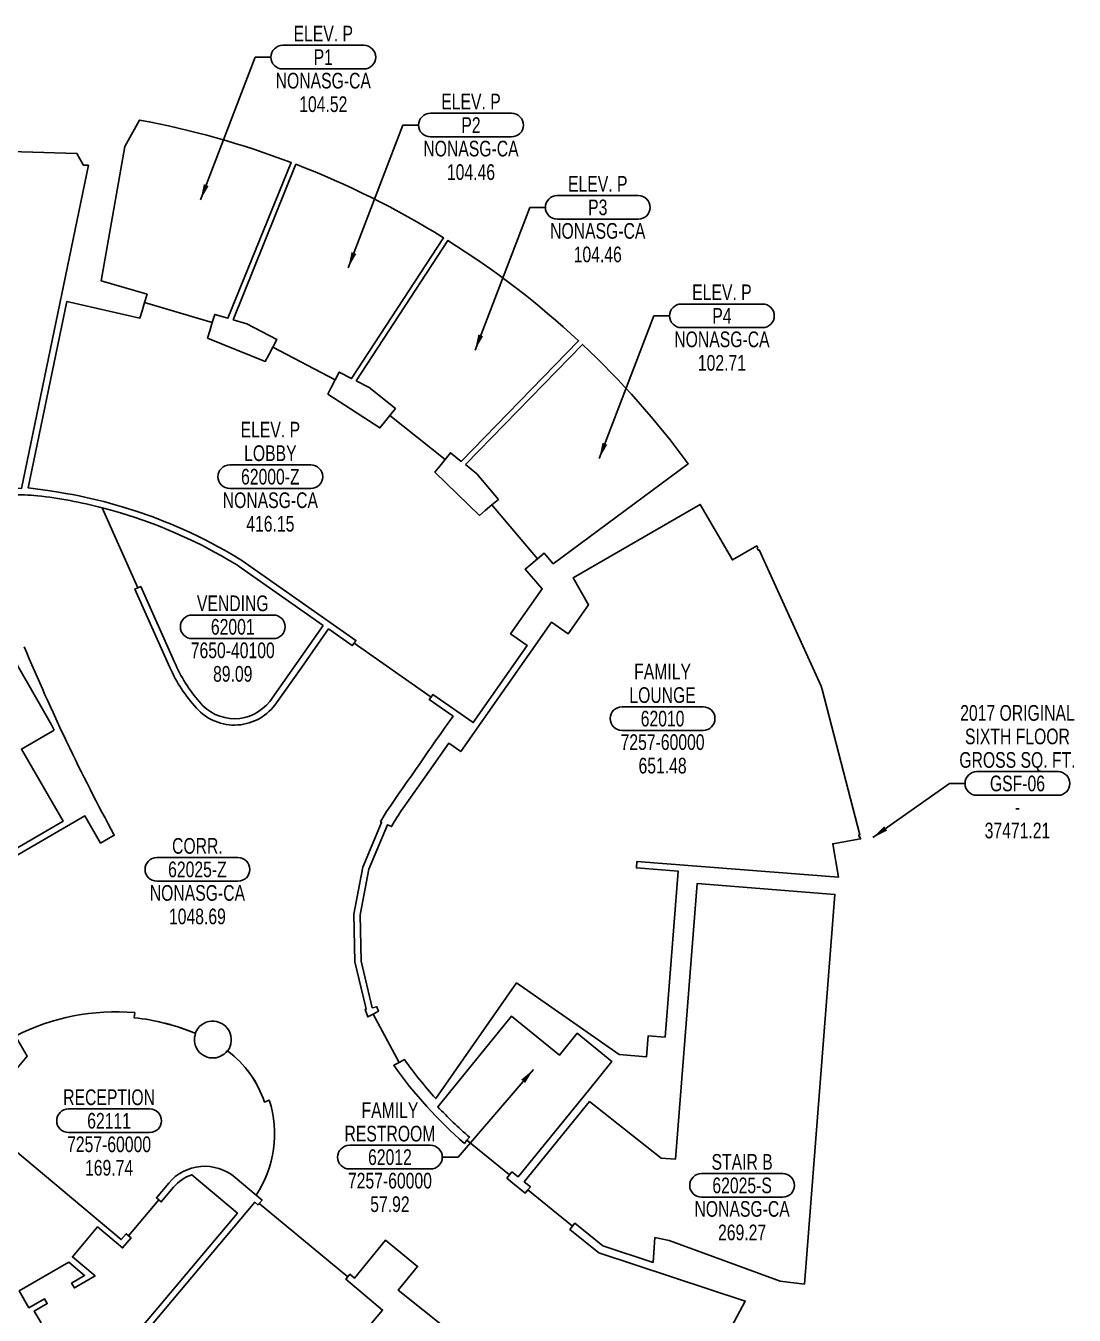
# Model space of a CAD drawing. Extents: x -1905 to 1744, y 4774 to 7421.
# Drawn here: x 773 to 1575, y 6393 to 7380 of the extents above; entities that cross this region are included whole.
import ezdxf
from ezdxf.enums import TextEntityAlignment as Align

# ---------------------------------------------------------------- set-up
doc = ezdxf.new("R2010")
doc.units = 0
doc.header["$LTSCALE"] = 48
doc.header["$MEASUREMENT"] = 0
doc.layers.get('0').update_dxf_attribs({"linetype": 'CONTINUOUS'})
for name, color, linetype in [('AREA', 3, 'CONTINUOUS'), ('AREA2', 1, 'CONTINUOUS'), ('COSTC', 6, 'CONTINUOUS'), ('PLINE2', 5, 'CONTINUOUS'), ('ROOMNA', 4, 'CONTINUOUS'), ('ROOMNO', 4, 'CONTINUOUS'), ('ROOMOV', 4, 'CONTINUOUS')]:
    doc.layers.add(name, color=color, linetype=linetype)
doc.dimstyles.get("Standard").update_dxf_attribs({"dimtxt": 0.18, "dimasz": 12, "dimexe": 0.18, "dimexo": 0.0625, "dimgap": 0.09, "dimtad": 0, "dimtih": 1, "dimtoh": 1, "dimdec": 4, "dimzin": 0, "dimtxsty": 'STANDARD', "dimcen": 0.09, "dimazin": 3, "dimtfac": 1, "dimtdec": 4, "dimtofl": 0, "dimtmove": 0, "dimatfit": 3, "dimtolj": 1, "dimtzin": 0})

# ---------------------------------------------------------------- blocks, each defined once
blk = doc.blocks.new('ROOM')
at = {"layer": 'ROOMOV'}
for p, q in [((-31.04, 9.04), (31.04, 9.04)), ((31.04, -9.04), (-31.04, -9.04))]:
    blk.add_line(p, q, dxfattribs=at)
for centre, start, end in [((-31.04, 0), 90, 270), ((31.04, 0), 270, 90)]:
    blk.add_arc(centre, 9.04, start, end, dxfattribs=at)
at = {"width": 0.75, "flags": 1}
for tag, p in [('FLFIN', (-60, -36)), ('ICRA', (60, -36)), ('FLTYPE', (-60, -48)), ('USER1', (60, -48)), ('FLCOND', (-60, -60)), ('USER2', (60, -60)), ('WLFIN', (-60, -72)), ('SITE', (-24, -72)), ('UCODE', (24, -72)), ('USER3', (60, -72)), ('WLTYPE', (-60, -84)), ('BLDG', (-24, -84)), ('UDESC', (24, -84)), ('USER4', (60, -84)), ('WLCOND', (-60, -96)), ('FLR', (-24, -96)), ('FCODE', (24, -96)), ('USER5', (60, -96)), ('CLFIN', (-60, -108)), ('COSTCD', (-24, -108)), ('FDESC', (24, -108)), ('USER6', (60, -108)), ('CLTYPE', (-60, -120)), ('DEPTD', (-24, -120)), ('DIVISION', (24, -120)), ('USER7', (60, -120)), ('CLCOND', (-60, -132)), ('RDES', (-24, -132)), ('CONTACT', (24, -132)), ('USER8', (60, -132)), ('CLHT', (-60, -144)), ('CHDATE', (-24, -144)), ('OCCUP', (24, -144)), ('BLOCK', (60, -144)), ('BASE', (-60, -156)), ('CBACK', (-24, -156)), ('PRCONTACT', (24, -156)), ('BLOCK2', (60, -156))]:
    blk.add_attdef(tag, text='', height=6, dxfattribs=at).set_placement(p, align=Align.MIDDLE_CENTER)
at = {"layer": 'AREA', "width": 0.75}
blk.add_attdef('AREA', text='', height=12, dxfattribs=at).set_placement((0, -36), align=Align.MIDDLE_CENTER)
at = {"layer": 'AREA2', "width": 0.75}
blk.add_attdef('AREA2', text='', height=12, dxfattribs=at).set_placement((0, -36), align=Align.MIDDLE_CENTER)
at = {"layer": 'COSTC', "width": 0.75}
blk.add_attdef('COSTC', text='', height=12, dxfattribs=at).set_placement((0, -18), align=Align.MIDDLE_CENTER)
at = {"layer": 'ROOMNA', "width": 0.75}
for tag, p in [('RMNAA', (0, 54)), ('RMNAB', (0, 36)), ('RMNAC', (0, 18))]:
    blk.add_attdef(tag, text='', height=12, dxfattribs=at).set_placement(p, align=Align.MIDDLE_CENTER)
at = {"layer": 'ROOMNO', "width": 0.75}
blk.add_attdef('RMNU', text='', height=12, dxfattribs=at).set_placement((0, 0), align=Align.MIDDLE_CENTER)

msp = doc.modelspace()

# ---------------------------------------------------------------- linework, layer by layer
at = {"layer": 'PLINE2', "color": 6}
for points in [[(848.51, 7287.33), (859.84, 7307.51, -0.044734), (975.74, 7275.06), (927.45, 7155.79), (917.3, 7158.8), (915.42, 7152.45), (863.64, 7167.79), (865.53, 7174.15), (830.53, 7184.52)], [(931.32, 7154.65), (979.49, 7273.63, -0.04685), (1092.31, 7217.46), (1022.02, 7109.68), (1012.63, 7114.58), (1009.57, 7108.71), (961.7, 7133.71), (964.77, 7139.58), (941.97, 7151.49)], [(1025.59, 7107.82), (1095.71, 7215.33, -0.04685), (1195.65, 7138.55), (1105.97, 7046.27), (1097.7, 7052.89), (1093.56, 7047.71), (1051.39, 7081.44), (1055.52, 7086.61), (1035.43, 7102.68)], [(1109.11, 7043.76), (1198.58, 7135.81, -0.045392), (1279.59, 7044.43), (1176.21, 6967.94), (1169.36, 6976.03), (1164.29, 6971.73), (1164.28, 6971.72), (1129.37, 7012.91), (1134.42, 7017.2), (1117.8, 7036.81)], [(1000.38, 6920.72), (935.35, 6966.28), (934.74, 6966.7), (927.63, 6970.96), (922.42, 6973.94), (917.18, 6976.86), (912.54, 6979.34), (907.86, 6981.76), (902.21, 6984.57), (896.51, 6987.29), (891.38, 6989.64), (886.21, 6991.91), (881.53, 6993.88), (876.83, 6995.8), (872.16, 6997.63), (867.46, 6999.39), (856.36, 7003.27), (845.15, 7006.84), (838.17, 7008.87), (831.3, 7010.7), (858.53, 6949.53), (860.77, 6950.49), (886.54, 6892.59, 0.082682), (905.74, 6862.18, 0.487727), (959.37, 6862.59)], [(1382.11, 6871.63), (1381.23, 6874.11), (1333.82, 6978.63), (1333.12, 6978.24), (1332.22, 6979.81), (1332.77, 6980.12), (1331.97, 6981.54), (1313.37, 6970.81), (1288.82, 7013.32), (1191.45, 6957.1), (1203.3, 6936.58), (1187.68, 6914.25), (1174.95, 6923.16), (1105.55, 6824.07), (1096.39, 6830.47), (1081.42, 6809.24), (1061.15, 6780.48, 0.024189), (1052.61, 6766.78), (1049.51, 6768.08), (1035.3, 6734.2), (1028.68, 6699.3), (1029.46, 6663.82), (1037.89, 6628.05), (1041.32, 6628.86, 0.005481), (1042.6, 6625.43), (1038.5, 6623.22), (1058.39, 6586.23), (1062.5, 6588.44, 0.030315), (1086.37, 6558.59), (1148.27, 6647.07), (1226.65, 6592.24), (1247.72, 6590.59), (1248.98, 6606.68), (1261.94, 6605.66), (1271.86, 6732.62), (1239.96, 6735.11), (1240.34, 6739.97), (1394.48, 6727.92), (1390.12, 6753.64), (1411.39, 6757.25), (1411.14, 6758.72), (1410.45, 6758.61), (1410.15, 6760.4), (1410.95, 6760.53)], [(794.46, 6840.58, -0.000691), (792.55, 6844.7), (752.62, 6913.85, 0.085701), (746.11, 6913.82), (650.12, 6896.9), (634.99, 6870.71), (680.82, 6791.33), (678.71, 6790.11), (696.71, 6758.93), (698.82, 6760.15), (719.82, 6723.78), (749.01, 6740.63), (801.3, 6770.82), (769.38, 6826.1)], [(926.94, 6595.13, -0.536288), (903.7, 6596.59, -0.223499), (902.7, 6608.45, 0.072001), (855.7, 6620.41), (856.12, 6624.42, 0.139093), (764.92, 6606.43), (773.89, 6590.91), (761.18, 6575.77), (759.32, 6577.34), (736.18, 6549.76), (738.04, 6548.2), (734.42, 6543.87), (845.86, 6450.64), (849.57, 6455.06), (851.43, 6453.49), (874.57, 6481.07), (872.71, 6482.64), (882.09, 6493.82, -0.414887), (932.87, 6498.21), (948.92, 6484.71, 0.231828), (959.05, 6557.26), (955.3, 6555.88, 0.156511)], [(1203.26, 6564.83), (1221.19, 6586.88), (1194.63, 6608.48), (1180.98, 6591.7), (1144.25, 6621.58), (1087.91, 6552.31, 0.024916), (1112.25, 6529), (1110.32, 6526.63), (1142.89, 6500.11), (1144.73, 6502.38), (1149.39, 6498.59)]]:
    msp.add_lwpolyline(points, format="xyb", close=True, dxfattribs=at)
for points in [[(820.83, 7272.88), (817.21, 7272.99), (817.21, 7272.9), (816.83, 7272.91), (816.35, 7273.79), (811.87, 7281.94), (651.16, 7286.74), (646.26, 7278.95), (645.54, 7277.81), (645.55, 7278.02), (645.3, 7278.03), (645.3, 7278.12), (641.68, 7278.23), (641.67, 7278.04), (678.08, 7028.23), (714.08, 7027.16), (714, 7024.68), (761.97, 7023.15), (762.05, 7025.73), (769.56, 7025.5)], [(1089.42, 7042.54), (1093.56, 7047.71), (1051.39, 7081.44), (1047.25, 7076.26), (1043.7, 7071.83), (1003.87, 7097.81), (1006.5, 7102.84), (1009.57, 7108.71), (961.7, 7133.71), (958.63, 7127.84), (955.97, 7122.74), (911.9, 7140.59), (913.54, 7146.1), (915.42, 7152.45), (863.64, 7167.79), (861.76, 7161.44), (860.13, 7155.93), (804.22, 7168.69), (774.62, 7025.9), (791.45, 7023.68), (797.83, 7022.68), (803.17, 7021.78), (808.49, 7020.8), (813.67, 7019.78), (818.84, 7018.68), (825.61, 7017.13), (832.36, 7015.46), (839.48, 7013.56), (846.57, 7011.5), (857.9, 7007.9), (869.12, 7003.98), (873.91, 7002.18), (878.65, 7000.32), (883.4, 6998.38), (888.14, 6996.39), (893.37, 6994.09), (898.57, 6991.7), (904.34, 6988.95), (910.07, 6986.11), (914.81, 6983.66), (919.52, 6981.14), (924.82, 6978.19), (930.1, 6975.17), (937.37, 6970.8), (938.12, 6970.29), (1025.31, 6909.2), (1023.91, 6907.21), (1082.88, 6865.89), (1084.28, 6867.89), (1115.15, 6846.27), (1156.46, 6905.25), (1143.67, 6914.19), (1167.76, 6948.59), (1154.9, 6963.76), (1159.23, 6967.43), (1164.28, 6971.72), (1129.37, 7012.91), (1124.31, 7008.63), (1119.93, 7004.91), (1085.83, 7038.05)], [(1154.14, 6494.72), (1204.14, 6556.21), (1258.92, 6513), (1269.84, 6512.15), (1286.42, 6723.08), (1391.84, 6714.83), (1368.5, 6416.53), (1349.94, 6418.76), (1264.95, 6449.97), (1254.16, 6452.1), (1252.71, 6433.15), (1214.2, 6445.88), (1192.93, 6463.18), (1191, 6460.8), (1156.86, 6488.56), (1158.79, 6490.94)]]:
    msp.add_lwpolyline(points, close=True, dxfattribs=at)
for points in [[(1306.83, 6372.91), (1323.21, 6403.4), (1211.21, 6440.42), (1189.07, 6458.43), (1191, 6460.8), (1156.86, 6488.56), (1154.93, 6486.19), (1145.52, 6493.84), (1140.87, 6497.63), (1142.89, 6500.11), (1110.32, 6526.63), (1108.38, 6524.25, -0.060781), (1054.29, 6584.03), (1058.39, 6586.23), (1038.5, 6623.22), (1034.4, 6621.02), (1032.31, 6626.74), (1033.14, 6626.93), (1032.57, 6629.36), (1024.6, 6663.2), (1023.8, 6699.71), (1030.61, 6735.61), (1045.01, 6769.97), (1044.16, 6770.32), (1048.83, 6778.28, -0.002549), (1099.62, 6851.19), (1081.48, 6863.9), (1082.88, 6865.89), (1023.91, 6907.21), (1022.51, 6905.21), (1004.42, 6917.98), (983.84, 6888.81), (963.3, 6859.7, -0.488554), (901.92, 6859.15, -0.082274), (882.05, 6890.7), (856.31, 6948.51), (856.29, 6948.56), (858.53, 6949.53), (831.3, 7010.7, 0.034029), (781.72, 7019.99, 0.010978), (761.9, 7020.85)], [(771.57, 6904.26, 0.024412), (840.42, 6760.07), (830.03, 6754.07), (818.03, 6774.85), (755.67, 6738.85)], [(764.92, 6606.43, -0.139093), (856.12, 6624.42), (855.7, 6620.41, -0.071629), (902.47, 6608.55, -1.1579), (927.14, 6594.98, -0.155703), (955.3, 6555.88), (959.05, 6557.26, -0.231785), (948.93, 6484.72), (953.57, 6480.8), (951.34, 6478.17), (1019.22, 6422.16), (1020.8, 6424.02), (1024.27, 6421.09), (1047.89, 6450.14), (1072.57, 6430.08), (1057.75, 6411.86), (1134.48, 6350.73)], [(843.9, 6362.82), (934.63, 6470.94), (899.7, 6500.17, 0.13749), (885.83, 6490.69), (876.44, 6479.5), (874.57, 6481.07), (851.43, 6453.49), (853.3, 6451.93), (846.87, 6444.25), (827.7, 6460.3), (808.45, 6437.29), (825.73, 6422.83), (809.91, 6413.66), (807.78, 6417.34), (817.77, 6423.13), (805.73, 6433.2), (767.79, 6411.29), (775.2, 6398.46), (787.01, 6405.3), (789.14, 6401.62), (779.24, 6395.89), (784.47, 6386.83)]]:
    msp.add_lwpolyline(points, format="xyb", dxfattribs=at)
msp.add_lwpolyline([(1026.58, 6373.79), (1045.72, 6396.59), (1017.65, 6420.3), (1019.22, 6422.16), (951.34, 6478.17), (950.42, 6477.08), (947.92, 6479.2), (847.64, 6359.69)], dxfattribs=at)

# ---------------------------------------------------------------- block references
at = {"layer": 'ROOMNO'}
ref = msp.add_blockref('ROOM', (1000.37, 7355.67), dxfattribs=at)
ref.add_attrib('RMNU', 'P1', dxfattribs={"height": 12, "width": 0.75}).set_placement((1000.37, 7355.67), align=Align.MIDDLE_CENTER)
ref.add_attrib('RMNAC', 'ELEV. P', dxfattribs={"layer": 'ROOMNA', "height": 12, "width": 0.75}).set_placement((1000.37, 7373.67), align=Align.MIDDLE_CENTER)
ref.add_attrib('COSTC', 'NONASG-CA', dxfattribs={"layer": 'COSTC', "height": 12, "width": 0.75}).set_placement((1000.37, 7337.67), align=Align.MIDDLE_CENTER)
ref.add_attrib('AREA2', '104.52', dxfattribs={"layer": 'AREA2', "height": 12, "width": 0.75}).set_placement((1000.37, 7319.67), align=Align.MIDDLE_CENTER)
ref = msp.add_blockref('ROOM', (1113.37, 7303.67), dxfattribs=at)
ref.add_attrib('RMNU', 'P2', dxfattribs={"height": 12, "width": 0.75}).set_placement((1113.37, 7303.67), align=Align.MIDDLE_CENTER)
ref.add_attrib('RMNAC', 'ELEV. P', dxfattribs={"layer": 'ROOMNA', "height": 12, "width": 0.75}).set_placement((1113.37, 7321.67), align=Align.MIDDLE_CENTER)
ref.add_attrib('COSTC', 'NONASG-CA', dxfattribs={"layer": 'COSTC', "height": 12, "width": 0.75}).set_placement((1113.37, 7285.67), align=Align.MIDDLE_CENTER)
ref.add_attrib('AREA2', '104.46', dxfattribs={"layer": 'AREA2', "height": 12, "width": 0.75}).set_placement((1113.37, 7267.67), align=Align.MIDDLE_CENTER)
ref = msp.add_blockref('ROOM', (1210.37, 7240.67), dxfattribs=at)
ref.add_attrib('RMNU', 'P3', dxfattribs={"height": 12, "width": 0.75}).set_placement((1210.37, 7240.67), align=Align.MIDDLE_CENTER)
ref.add_attrib('RMNAC', 'ELEV. P', dxfattribs={"layer": 'ROOMNA', "height": 12, "width": 0.75}).set_placement((1210.37, 7258.67), align=Align.MIDDLE_CENTER)
ref.add_attrib('COSTC', 'NONASG-CA', dxfattribs={"layer": 'COSTC', "height": 12, "width": 0.75}).set_placement((1210.37, 7222.67), align=Align.MIDDLE_CENTER)
ref.add_attrib('AREA2', '104.46', dxfattribs={"layer": 'AREA2', "height": 12, "width": 0.75}).set_placement((1210.37, 7204.67), align=Align.MIDDLE_CENTER)
ref = msp.add_blockref('ROOM', (1305.37, 7157.67), dxfattribs=at)
ref.add_attrib('RMNU', 'P4', dxfattribs={"height": 12, "width": 0.75}).set_placement((1305.37, 7157.67), align=Align.MIDDLE_CENTER)
ref.add_attrib('RMNAC', 'ELEV. P', dxfattribs={"layer": 'ROOMNA', "height": 12, "width": 0.75}).set_placement((1305.37, 7175.67), align=Align.MIDDLE_CENTER)
ref.add_attrib('COSTC', 'NONASG-CA', dxfattribs={"layer": 'COSTC', "height": 12, "width": 0.75}).set_placement((1305.37, 7139.67), align=Align.MIDDLE_CENTER)
ref.add_attrib('AREA2', '102.71', dxfattribs={"layer": 'AREA2', "height": 12, "width": 0.75}).set_placement((1305.37, 7121.67), align=Align.MIDDLE_CENTER)
ref = msp.add_blockref('ROOM', (959.87, 7034.54), dxfattribs=at)
ref.add_attrib('RMNU', '62000-Z', dxfattribs={"height": 12, "width": 0.75}).set_placement((959.87, 7034.54), align=Align.MIDDLE_CENTER)
ref.add_attrib('RMNAB', 'ELEV. P', dxfattribs={"layer": 'ROOMNA', "height": 12, "width": 0.75}).set_placement((959.87, 7070.54), align=Align.MIDDLE_CENTER)
ref.add_attrib('RMNAC', 'LOBBY', dxfattribs={"layer": 'ROOMNA', "height": 12, "width": 0.75}).set_placement((959.87, 7052.54), align=Align.MIDDLE_CENTER)
ref.add_attrib('COSTC', 'NONASG-CA', dxfattribs={"layer": 'COSTC', "height": 12, "width": 0.75}).set_placement((959.87, 7016.54), align=Align.MIDDLE_CENTER)
ref.add_attrib('AREA2', '416.15', dxfattribs={"layer": 'AREA2', "height": 12, "width": 0.75}).set_placement((959.87, 6998.54), align=Align.MIDDLE_CENTER)
ref = msp.add_blockref('ROOM', (931.11, 6919.63), dxfattribs=at)
ref.add_attrib('RMNU', '62001', dxfattribs={"height": 12, "width": 0.75}).set_placement((931.11, 6919.63), align=Align.MIDDLE_CENTER)
ref.add_attrib('RMNAC', 'VENDING', dxfattribs={"layer": 'ROOMNA', "height": 12, "width": 0.75}).set_placement((931.11, 6937.63), align=Align.MIDDLE_CENTER)
ref.add_attrib('COSTC', '7650-40100', dxfattribs={"layer": 'COSTC', "height": 12, "width": 0.75}).set_placement((931.11, 6901.63), align=Align.MIDDLE_CENTER)
ref.add_attrib('AREA2', '89.09', dxfattribs={"layer": 'AREA2', "height": 12, "width": 0.75}).set_placement((931.11, 6883.63), align=Align.MIDDLE_CENTER)
ref = msp.add_blockref('ROOM', (1259.96, 6849.38), dxfattribs=at)
ref.add_attrib('RMNU', '62010', dxfattribs={"height": 12, "width": 0.75}).set_placement((1259.96, 6849.38), align=Align.MIDDLE_CENTER)
ref.add_attrib('RMNAB', 'FAMILY', dxfattribs={"layer": 'ROOMNA', "height": 12, "width": 0.75}).set_placement((1259.96, 6885.38), align=Align.MIDDLE_CENTER)
ref.add_attrib('RMNAC', 'LOUNGE', dxfattribs={"layer": 'ROOMNA', "height": 12, "width": 0.75}).set_placement((1259.96, 6867.38), align=Align.MIDDLE_CENTER)
ref.add_attrib('COSTC', '7257-60000', dxfattribs={"layer": 'COSTC', "height": 12, "width": 0.75}).set_placement((1259.96, 6831.38), align=Align.MIDDLE_CENTER)
ref.add_attrib('AREA2', '651.48', dxfattribs={"layer": 'AREA2', "height": 12, "width": 0.75}).set_placement((1259.96, 6813.38), align=Align.MIDDLE_CENTER)
ref = msp.add_blockref('ROOM', (1531.47, 6799.73), dxfattribs=at)
ref.add_attrib('RMNU', 'GSF-06', dxfattribs={"height": 12, "width": 0.75}).set_placement((1531.47, 6799.73), align=Align.MIDDLE_CENTER)
ref.add_attrib('RMNAA', '2017 ORIGINAL', dxfattribs={"layer": 'ROOMNA', "height": 12, "width": 0.75}).set_placement((1531.47, 6853.73), align=Align.MIDDLE_CENTER)
ref.add_attrib('RMNAB', 'SIXTH FLOOR', dxfattribs={"layer": 'ROOMNA', "height": 12, "width": 0.75}).set_placement((1531.47, 6835.73), align=Align.MIDDLE_CENTER)
ref.add_attrib('RMNAC', 'GROSS SQ. FT.', dxfattribs={"layer": 'ROOMNA', "height": 12, "width": 0.75}).set_placement((1531.47, 6817.73), align=Align.MIDDLE_CENTER)
ref.add_attrib('COSTC', '-', dxfattribs={"layer": 'COSTC', "height": 12, "width": 0.75}).set_placement((1531.47, 6781.73), align=Align.MIDDLE_CENTER)
ref.add_attrib('AREA', '37471.21', dxfattribs={"layer": 'AREA', "height": 12, "width": 0.75}).set_placement((1531.47, 6763.73), align=Align.MIDDLE_CENTER)
ref = msp.add_blockref('ROOM', (904.07, 6733.95), dxfattribs=at)
ref.add_attrib('RMNU', '62025-Z', dxfattribs={"height": 12, "width": 0.75}).set_placement((904.07, 6733.95), align=Align.MIDDLE_CENTER)
ref.add_attrib('RMNAC', 'CORR.', dxfattribs={"layer": 'ROOMNA', "height": 12, "width": 0.75}).set_placement((904.07, 6751.95), align=Align.MIDDLE_CENTER)
ref.add_attrib('COSTC', 'NONASG-CA', dxfattribs={"layer": 'COSTC', "height": 12, "width": 0.75}).set_placement((904.07, 6715.95), align=Align.MIDDLE_CENTER)
ref.add_attrib('AREA2', '1048.69', dxfattribs={"layer": 'AREA2', "height": 12, "width": 0.75}).set_placement((904.07, 6697.95), align=Align.MIDDLE_CENTER)
ref = msp.add_blockref('ROOM', (836.49, 6541.56), dxfattribs=at)
ref.add_attrib('RMNU', '62111', dxfattribs={"height": 12, "width": 0.75}).set_placement((836.49, 6541.56), align=Align.MIDDLE_CENTER)
ref.add_attrib('RMNAC', 'RECEPTION', dxfattribs={"layer": 'ROOMNA', "height": 12, "width": 0.75}).set_placement((836.49, 6559.56), align=Align.MIDDLE_CENTER)
ref.add_attrib('COSTC', '7257-60000', dxfattribs={"layer": 'COSTC', "height": 12, "width": 0.75}).set_placement((836.49, 6523.56), align=Align.MIDDLE_CENTER)
ref.add_attrib('AREA2', '169.74', dxfattribs={"layer": 'AREA2', "height": 12, "width": 0.75}).set_placement((836.49, 6505.56), align=Align.MIDDLE_CENTER)
ref = msp.add_blockref('ROOM', (1051.37, 6513.72), dxfattribs=at)
ref.add_attrib('RMNU', '62012', dxfattribs={"height": 12, "width": 0.75}).set_placement((1051.37, 6513.72), align=Align.MIDDLE_CENTER)
ref.add_attrib('RMNAB', 'FAMILY', dxfattribs={"layer": 'ROOMNA', "height": 12, "width": 0.75}).set_placement((1051.37, 6549.72), align=Align.MIDDLE_CENTER)
ref.add_attrib('RMNAC', 'RESTROOM', dxfattribs={"layer": 'ROOMNA', "height": 12, "width": 0.75}).set_placement((1051.37, 6531.72), align=Align.MIDDLE_CENTER)
ref.add_attrib('COSTC', '7257-60000', dxfattribs={"layer": 'COSTC', "height": 12, "width": 0.75}).set_placement((1051.37, 6495.72), align=Align.MIDDLE_CENTER)
ref.add_attrib('AREA2', '57.92', dxfattribs={"layer": 'AREA2', "height": 12, "width": 0.75}).set_placement((1051.37, 6477.72), align=Align.MIDDLE_CENTER)
ref = msp.add_blockref('ROOM', (1320.81, 6492.09), dxfattribs=at)
ref.add_attrib('RMNU', '62025-S', dxfattribs={"height": 12, "width": 0.75}).set_placement((1320.81, 6492.09), align=Align.MIDDLE_CENTER)
ref.add_attrib('RMNAC', 'STAIR B', dxfattribs={"layer": 'ROOMNA', "height": 12, "width": 0.75}).set_placement((1320.81, 6510.09), align=Align.MIDDLE_CENTER)
ref.add_attrib('COSTC', 'NONASG-CA', dxfattribs={"layer": 'COSTC', "height": 12, "width": 0.75}).set_placement((1320.81, 6474.09), align=Align.MIDDLE_CENTER)
ref.add_attrib('AREA2', '269.27', dxfattribs={"layer": 'AREA2', "height": 12, "width": 0.75}).set_placement((1320.81, 6456.09), align=Align.MIDDLE_CENTER)

# ---------------------------------------------------------------- leaders
for points, override in [([(906.5, 7246.5), (948.29, 7355.67), (960.29, 7355.67)], {"dimgap": 12, "dimtad": 0}), ([(1019.5, 7194.5), (1061.29, 7303.67), (1073.29, 7303.67)], {"dimgap": 12, "dimtad": 0}), ([(1116.5, 7131.5), (1158.29, 7240.67), (1170.29, 7240.67)], {"dimgap": 12, "dimtad": 0}), ([(1211.5, 7048.5), (1253.29, 7157.67), (1265.29, 7157.67)], {"dimgap": 12, "dimtad": 0}), ([(1420.91, 6758.32), (1479.39, 6799.73), (1491.39, 6799.73)], {"dimgap": 0.09, "dimtad": 0}), ([(1161.14, 6580.83), (1103.45, 6513.72), (1091.45, 6513.72)], {"dimgap": 12, "dimtad": 0})]:
    msp.add_leader(points, dimstyle='STANDARD', override=override, dxfattribs=at)

doc.saveas('drawing.dxf')
